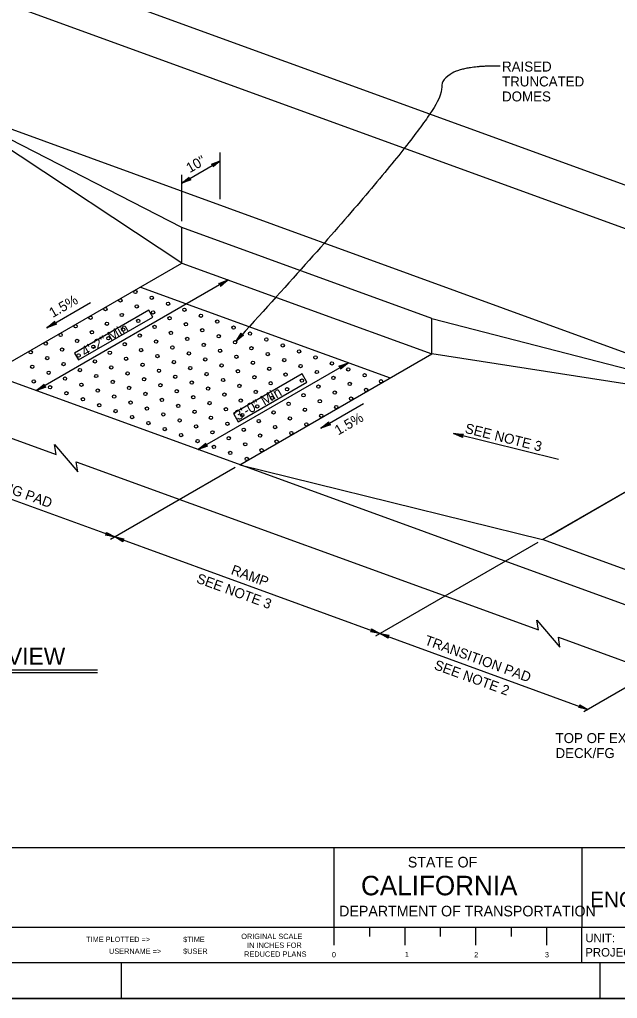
# Model space of a CAD drawing. Extents: x 0 to 2.83, y 0 to 1.83.
# Drawn here: x 1.068 to 1.771, y 0 to 1.15 of the extents above; entities that cross this region are included whole.
import ezdxf

# ---------------------------------------------------------------- set-up
doc = ezdxf.new("R2010")
doc.units = 0
for name, color, linetype in [('240 Concrete', 7, 'Continuous'), ('Default', 7, 'Continuous'), ('str_Border-Plot-Shape-A', 7, 'Continuous'), ('str_Border-Title-Block-A', 7, 'Continuous'), ('str_Dimensions-A', 7, 'Continuous'), ('str_Existing-Concrete-A', 7, 'Continuous'), ('str_Masking-Shape-A', 7, 'Continuous'), ('str_Non-Metallic-Components-A', 7, 'Continuous'), ('str_Text-A', 7, 'Continuous')]:
    doc.layers.add(name, color=color, linetype=linetype)

# ---------------------------------------------------------------- blocks, each defined once
blk = doc.blocks.new('TERMA')
at = {"layer": 'Default'}
for p, q in [((-0.0183, 0.0016), (-0.0193, 0.0032)), ((-0.0193, 0.0032), (0, 0)), ((0, 0), (-0.0193, -0.0032)), ((-0.0188, 0.0024), (0, 0)), ((0, 0), (-0.0188, -0.0024)), ((0, 0), (-0.0183, 0.0016)), ((-0.0183, 0.0016), (-0.0173, 0)), ((-0.0183, -0.0016), (0, 0)), ((-0.0173, 0), (-0.0183, -0.0016)), ((0, 0), (-0.0178, 0.0008)), ((-0.0178, -0.0008), (0, 0)), ((-0.0173, 0), (0, 0)), ((-0.0183, -0.0016), (-0.0193, -0.0032))]:
    blk.add_line(p, q, dxfattribs=at)

msp = doc.modelspace()

# ---------------------------------------------------------------- linework, layer by layer
at = {"layer": '240 Concrete'}
for p, q in [((2.2524, 0.7836), (0.7841, 1.318)), ((0.7299, 1.2868), (2.1982, 0.7524)), ((2.1982, 0.6065), (0.7299, 1.1409)), ((1.2588, 0.9059), (0.9746, 1.0518)), ((1.2588, 0.8643), (0.9746, 1.0518)), ((1.9276, 0.4086), (0.4593, 0.943)), ((1.5525, 0.799), (1.2588, 0.9059)), ((1.2588, 0.8643), (1.2588, 0.9059)), ((1.0333, 0.7341), (1.2588, 0.8643)), ((1.2588, 0.8643), (1.5525, 0.7574)), ((1.5525, 0.7574), (1.5525, 0.799)), ((1.5525, 0.799), (1.9535, 0.6956)), ((1.327, 0.6272), (1.5525, 0.7574)), ((1.9535, 0.6956), (1.5525, 0.7574)), ((1.6829, 0.5393), (1.9535, 0.6956)), ((1.692, 0.5446), (1.9535, 0.6956)), ((1.327, 0.6272), (1.6829, 0.5393)), ((1.9276, 0.4502), (1.6829, 0.5393))]:
    msp.add_line(p, q, dxfattribs=at)
at = {"layer": 'str_Border-Plot-Shape-A'}
msp.add_lwpolyline([(0, 0), (2.8333, 0), (2.8333, 1.8333), (0, 1.8333)], close=True, dxfattribs=at)
at = {"layer": 'str_Border-Title-Block-A'}
for p, q in [((2.7917, 0.1771), (0.0833, 0.1771)), ((1.4375, 0.1771), (1.4375, 0.0833)), ((1.7292, 0.1771), (1.7292, 0.0833)), ((2.7917, 0.0833), (0.0833, 0.0833)), ((1.4375, 0.0833), (1.4375, 0.0625)), ((1.4792, 0.0833), (1.4792, 0.0729)), ((1.5208, 0.0833), (1.5208, 0.0625)), ((1.5625, 0.0833), (1.5625, 0.0729)), ((1.6042, 0.0833), (1.6042, 0.0625)), ((1.6458, 0.0833), (1.6458, 0.0729)), ((1.6875, 0.0833), (1.6875, 0.0625)), ((1.7292, 0.0417), (1.7292, 0.0833)), ((2.7917, 0.0417), (0.0833, 0.0417)), ((1.1875, 0.0417), (1.1875, 0)), ((1.75, 0.0417), (1.75, 0)), ((2.8333, 0), (0, 0))]:
    msp.add_line(p, q, dxfattribs=at)
at = {"layer": 'str_Dimensions-A'}
for p, q in [((1.304, 0.9394), (1.304, 0.9942)), ((1.2588, 0.9582), (1.304, 0.9842)), ((1.2936, 0.9803), (1.304, 0.9842)), ((1.2945, 0.9798), (1.2936, 0.9803)), ((1.294, 0.9801), (1.304, 0.9842)), ((1.304, 0.9842), (1.2945, 0.9798)), ((1.2945, 0.9798), (1.2955, 0.9793)), ((1.304, 0.9842), (1.295, 0.9796)), ((1.304, 0.9842), (1.2954, 0.9772)), ((1.2954, 0.9782), (1.304, 0.9842)), ((1.2954, 0.9788), (1.304, 0.9842)), ((1.304, 0.9842), (1.2954, 0.9777)), ((1.2955, 0.9793), (1.2954, 0.9782)), ((1.2954, 0.9782), (1.2954, 0.9772)), ((1.2955, 0.9793), (1.304, 0.9842)), ((1.2588, 0.9133), (1.2588, 0.9681)), ((1.2588, 0.9582), (1.2674, 0.9652)), ((1.2588, 0.9582), (1.2674, 0.9647)), ((1.2674, 0.9642), (1.2588, 0.9582)), ((1.2674, 0.9636), (1.2588, 0.9582)), ((1.2673, 0.9631), (1.2588, 0.9582)), ((1.2588, 0.9582), (1.2678, 0.9628)), ((1.2588, 0.9582), (1.2683, 0.9626)), ((1.2688, 0.9623), (1.2588, 0.9582)), ((1.2692, 0.9621), (1.2588, 0.9582)), ((1.2673, 0.9631), (1.2674, 0.9642)), ((1.2683, 0.9626), (1.2673, 0.9631)), ((1.2674, 0.9642), (1.2674, 0.9652)), ((1.2683, 0.9626), (1.2692, 0.9621)), ((1.3134, 0.8445), (1.0879, 0.7143)), ((1.3022, 0.8404), (1.3134, 0.8445)), ((1.3033, 0.8398), (1.3022, 0.8404)), ((1.3027, 0.8401), (1.3134, 0.8445)), ((1.3134, 0.8445), (1.3033, 0.8398)), ((1.3033, 0.8398), (1.3043, 0.8392)), ((1.3134, 0.8445), (1.3038, 0.8395)), ((1.3043, 0.8392), (1.3134, 0.8445)), ((1.3134, 0.8445), (1.3043, 0.8368)), ((1.3043, 0.838), (1.3134, 0.8445)), ((1.3043, 0.8386), (1.3134, 0.8445)), ((1.3134, 0.8445), (1.3043, 0.8374)), ((1.3043, 0.8392), (1.3043, 0.838)), ((1.3043, 0.838), (1.3043, 0.8368)), ((1.4546, 0.7471), (1.2779, 0.6451)), ((1.4434, 0.743), (1.4546, 0.7471)), ((1.4444, 0.7424), (1.4434, 0.743)), ((1.4439, 0.7427), (1.4546, 0.7471)), ((1.4546, 0.7471), (1.4444, 0.7424)), ((1.4444, 0.7424), (1.4454, 0.7418)), ((1.4546, 0.7471), (1.4449, 0.7421)), ((1.4454, 0.7418), (1.4546, 0.7471)), ((1.4546, 0.7471), (1.4454, 0.7394)), ((1.4454, 0.7406), (1.4546, 0.7471)), ((1.4454, 0.7412), (1.4546, 0.7471)), ((1.4546, 0.7471), (1.4454, 0.74)), ((1.4454, 0.7418), (1.4454, 0.7406)), ((1.4454, 0.7406), (1.4454, 0.7394)), ((1.0879, 0.7143), (1.097, 0.7219)), ((1.0879, 0.7143), (1.097, 0.7213)), ((1.097, 0.7207), (1.0879, 0.7143)), ((1.097, 0.7201), (1.0879, 0.7143)), ((1.097, 0.7195), (1.0879, 0.7143)), ((1.0879, 0.7143), (1.0975, 0.7192)), ((1.0879, 0.7143), (1.098, 0.7189)), ((1.0985, 0.7186), (1.0879, 0.7143)), ((1.099, 0.7184), (1.0879, 0.7143)), ((1.097, 0.7207), (1.097, 0.7219)), ((1.097, 0.7195), (1.097, 0.7207)), ((1.098, 0.7189), (1.097, 0.7195)), ((1.098, 0.7189), (1.099, 0.7184)), ((0.8861, 0.6491), (1.1798, 0.5423)), ((1.2779, 0.6451), (1.287, 0.6527)), ((1.2779, 0.6451), (1.287, 0.6521)), ((1.287, 0.6515), (1.2779, 0.6451)), ((1.287, 0.6509), (1.2779, 0.6451)), ((1.287, 0.6504), (1.2779, 0.6451)), ((1.2779, 0.6451), (1.2875, 0.6501)), ((1.2779, 0.6451), (1.288, 0.6498)), ((1.2886, 0.6495), (1.2779, 0.6451)), ((1.2891, 0.6492), (1.2779, 0.6451)), ((1.287, 0.6515), (1.287, 0.6527)), ((1.287, 0.6504), (1.287, 0.6515)), ((1.288, 0.6498), (1.287, 0.6504)), ((1.288, 0.6498), (1.2891, 0.6492)), ((1.3213, 0.624), (1.1747, 0.5393)), ((1.1697, 0.545), (1.1688, 0.5443)), ((1.1798, 0.5423), (1.1688, 0.5443)), ((1.1798, 0.5423), (1.1693, 0.5446)), ((1.1705, 0.5456), (1.1697, 0.545)), ((1.1697, 0.545), (1.1798, 0.5423)), ((1.1703, 0.5467), (1.1701, 0.5477)), ((1.1701, 0.5477), (1.1798, 0.5423)), ((1.1701, 0.5453), (1.1798, 0.5423)), ((1.1702, 0.5472), (1.1798, 0.5423)), ((1.1798, 0.5423), (1.1703, 0.5467)), ((1.1703, 0.5467), (1.1705, 0.5456)), ((1.1798, 0.5423), (1.1704, 0.5462)), ((1.1705, 0.5456), (1.1798, 0.5423)), ((1.1798, 0.5423), (1.4915, 0.4288)), ((1.1891, 0.5389), (1.1798, 0.5423)), ((1.1895, 0.5368), (1.1798, 0.5423)), ((1.1798, 0.5423), (1.1908, 0.5402)), ((1.1899, 0.5396), (1.1798, 0.5423)), ((1.1798, 0.5423), (1.1893, 0.5378)), ((1.1894, 0.5373), (1.1798, 0.5423)), ((1.1798, 0.5423), (1.1892, 0.5384)), ((1.1895, 0.5392), (1.1798, 0.5423)), ((1.1798, 0.5423), (1.1903, 0.5399)), ((1.1891, 0.5389), (1.1899, 0.5396)), ((1.1893, 0.5378), (1.1891, 0.5389)), ((1.1893, 0.5378), (1.1895, 0.5368)), ((1.1899, 0.5396), (1.1908, 0.5402)), ((1.6772, 0.536), (1.4864, 0.4259)), ((1.9219, 0.447), (1.7312, 0.3368)), ((1.4814, 0.4315), (1.4806, 0.4308)), ((1.4915, 0.4288), (1.4806, 0.4308)), ((1.4915, 0.4288), (1.481, 0.4312)), ((1.4822, 0.4322), (1.4814, 0.4315)), ((1.4814, 0.4315), (1.4915, 0.4288)), ((1.482, 0.4332), (1.4818, 0.4343)), ((1.4818, 0.4343), (1.4915, 0.4288)), ((1.4818, 0.4319), (1.4915, 0.4288)), ((1.4819, 0.4338), (1.4915, 0.4288)), ((1.4915, 0.4288), (1.482, 0.4332)), ((1.482, 0.4332), (1.4822, 0.4322)), ((1.4915, 0.4288), (1.4821, 0.4327)), ((1.4822, 0.4322), (1.4915, 0.4288)), ((1.4915, 0.4288), (1.7362, 0.3397)), ((1.5008, 0.4254), (1.4915, 0.4288)), ((1.5012, 0.4233), (1.4915, 0.4288)), ((1.4915, 0.4288), (1.5025, 0.4268)), ((1.5016, 0.4261), (1.4915, 0.4288)), ((1.4915, 0.4288), (1.501, 0.4244)), ((1.5011, 0.4239), (1.4915, 0.4288)), ((1.4915, 0.4288), (1.5009, 0.4249)), ((1.5012, 0.4258), (1.4915, 0.4288)), ((1.4915, 0.4288), (1.502, 0.4264)), ((1.5008, 0.4254), (1.5016, 0.4261)), ((1.5016, 0.4261), (1.5025, 0.4268)), ((1.501, 0.4244), (1.5008, 0.4254)), ((1.501, 0.4244), (1.5012, 0.4233)), ((1.7267, 0.3442), (1.7265, 0.3452)), ((1.7265, 0.3452), (1.7362, 0.3397)), ((1.7261, 0.3424), (1.7253, 0.3418)), ((1.7362, 0.3397), (1.7253, 0.3418)), ((1.7362, 0.3397), (1.7257, 0.3421)), ((1.727, 0.3431), (1.7261, 0.3424)), ((1.7261, 0.3424), (1.7362, 0.3397)), ((1.7265, 0.3428), (1.7362, 0.3397)), ((1.7266, 0.3447), (1.7362, 0.3397)), ((1.7362, 0.3397), (1.7267, 0.3442)), ((1.7267, 0.3442), (1.727, 0.3431)), ((1.7362, 0.3397), (1.7268, 0.3436)), ((1.727, 0.3431), (1.7362, 0.3397))]:
    msp.add_line(p, q, dxfattribs=at)
at = {"layer": 'str_Existing-Concrete-A'}
msp.add_lwpolyline([(0.2565, 0.9503), (0.5441, 0.8457), (0.5423, 0.8574), (0.5694, 0.8254), (0.5676, 0.8371), (1.111, 0.6393), (1.1092, 0.6511), (1.1364, 0.619), (1.1345, 0.6308), (1.678, 0.433), (1.6761, 0.4447), (1.7033, 0.4127), (1.7015, 0.4244), (1.9891, 0.3197)], dxfattribs=at)
at = {"layer": 'str_Masking-Shape-A'}
for points in [[(1.1373, 0.7505), (1.2245, 0.8008), (1.2199, 0.8088), (1.1327, 0.7584)], [(1.3251, 0.6777), (1.4058, 0.7244), (1.4002, 0.734), (1.3195, 0.6874)]]:
    msp.add_lwpolyline(points, close=True, dxfattribs=at)
at = {"layer": 'str_Non-Metallic-Components-A'}
msp.add_line((1.21, 0.8361), (1.5036, 0.7292), dxfattribs=at)
for centre in [(1.2041, 0.8304), (1.1865, 0.8203), (1.2233, 0.8234), (1.2426, 0.8164), (1.169, 0.8102), (1.2058, 0.8133), (1.225, 0.8063), (1.2618, 0.8094), (1.1514, 0.8), (1.1707, 0.793), (1.1882, 0.8032), (1.2075, 0.7962), (1.2443, 0.7993), (1.2635, 0.7923), (1.2811, 0.8024), (1.3004, 0.7954), (1.1339, 0.7899), (1.1531, 0.7829), (1.1899, 0.786), (1.2267, 0.7892), (1.246, 0.7821), (1.2828, 0.7853), (1.3196, 0.7884), (1.3389, 0.7814), (1.0988, 0.7696), (1.1163, 0.7798), (1.1356, 0.7728), (1.1724, 0.7759), (1.1916, 0.7689), (1.2092, 0.779), (1.2284, 0.772), (1.2652, 0.7751), (1.3021, 0.7783), (1.3213, 0.7712), (1.3581, 0.7744), (1.0812, 0.7595), (1.118, 0.7626), (1.1548, 0.7658), (1.1741, 0.7588), (1.2109, 0.7619), (1.2477, 0.765), (1.267, 0.758), (1.2845, 0.7681), (1.3038, 0.7611), (1.3406, 0.7642), (1.3774, 0.7674), (1.3966, 0.7604), (1.1005, 0.7525), (1.1373, 0.7556), (1.1565, 0.7486), (1.1933, 0.7517), (1.2301, 0.7549), (1.2494, 0.7479), (1.2862, 0.751), (1.323, 0.7541), (1.3423, 0.7471), (1.3598, 0.7572), (1.3791, 0.7502), (1.4159, 0.7533), (1.4352, 0.7463), (1.0829, 0.7424), (1.1022, 0.7354), (1.1197, 0.7455), (1.139, 0.7385), (1.1758, 0.7416), (1.195, 0.7346), (1.2126, 0.7447), (1.2319, 0.7377), (1.2687, 0.7408), (1.3055, 0.744), (1.3247, 0.737), (1.3615, 0.7401), (1.3983, 0.7432), (1.4176, 0.7362), (1.4544, 0.7393), (1.0846, 0.7252), (1.1214, 0.7284), (1.1582, 0.7315), (1.1775, 0.7245), (1.2143, 0.7276), (1.2511, 0.7307), (1.2704, 0.7237), (1.2879, 0.7338), (1.3072, 0.7268), (1.344, 0.73), (1.3632, 0.7229), (1.3808, 0.7331), (1.4, 0.7261), (1.4369, 0.7292), (1.4737, 0.7323), (1.4929, 0.7253), (1.1039, 0.7182), (1.1407, 0.7213), (1.1599, 0.7143), (1.1967, 0.7175), (1.2336, 0.7206), (1.2528, 0.7136), (1.2896, 0.7167), (1.3264, 0.7198), (1.3457, 0.7128), (1.3825, 0.7159), (1.4193, 0.7191), (1.4386, 0.712), (1.4561, 0.7222), (1.4754, 0.7152), (1.1231, 0.7112), (1.1424, 0.7042), (1.1792, 0.7073), (1.1985, 0.7003), (1.216, 0.7104), (1.2353, 0.7034), (1.2721, 0.7066), (1.3089, 0.7097), (1.3281, 0.7027), (1.3649, 0.7058), (1.4018, 0.7089), (1.421, 0.7019), (1.4578, 0.705), (1.1616, 0.6972), (1.1809, 0.6902), (1.2177, 0.6933), (1.2545, 0.6964), (1.2738, 0.6894), (1.2913, 0.6996), (1.3106, 0.6925), (1.3474, 0.6957), (1.3667, 0.6887), (1.3842, 0.6988), (1.4035, 0.6918), (1.4403, 0.6949), (1.2002, 0.6832), (1.237, 0.6863), (1.2562, 0.6793), (1.293, 0.6824), (1.3298, 0.6855), (1.3491, 0.6785), (1.3859, 0.6816), (1.4227, 0.6848), (1.2194, 0.6762), (1.2387, 0.6692), (1.2755, 0.6723), (1.3123, 0.6754), (1.3315, 0.6684), (1.3684, 0.6715), (1.4052, 0.6746), (1.2579, 0.6621), (1.2772, 0.6551), (1.2947, 0.6653), (1.314, 0.6583), (1.3508, 0.6614), (1.3701, 0.6544), (1.3876, 0.6645), (1.2964, 0.6481), (1.3333, 0.6512), (1.3525, 0.6442), (1.3157, 0.6411), (1.335, 0.6341)]:
    msp.add_circle(centre, 0.00195, dxfattribs=at)
at = {"layer": 'str_Text-A'}
for p, q in [((1.1002, 0.7883), (1.1515, 0.8179)), ((1.3227, 0.7726), (1.3287, 0.7819)), ((1.3227, 0.7726), (1.3289, 0.7814)), ((1.329, 0.7809), (1.3227, 0.7726)), ((1.3292, 0.7804), (1.3227, 0.7726)), ((1.3293, 0.7799), (1.3227, 0.7726)), ((1.3227, 0.7726), (1.3298, 0.7798)), ((1.3227, 0.7726), (1.3304, 0.7797)), ((1.3309, 0.7796), (1.3227, 0.7726)), ((1.3314, 0.7795), (1.3227, 0.7726)), ((1.329, 0.7809), (1.3287, 0.7819)), ((1.3293, 0.7799), (1.329, 0.7809)), ((1.3304, 0.7797), (1.3293, 0.7799)), ((1.3304, 0.7797), (1.3314, 0.7795)), ((1.4221, 0.67), (1.4725, 0.6991)), ((1.7015, 0.6335), (1.578, 0.6641)), ((0.8998, 0.3862), (1.1597, 0.3862)), ((0.8998, 0.3832), (1.1597, 0.3832))]:
    msp.add_line(p, q, dxfattribs=at)
msp.add_open_spline([(1.6331, 1.0957), (1.5624, 1.0969), (1.5655, 1.0384), (1.3227, 0.7726)], degree=2, dxfattribs=at)

# ---------------------------------------------------------------- block references
for p, xscale, yscale, rotation in [((1.1002, 0.7883), 0.6074149619053333, 0.6365636788216276, -150.0000000000729), ((1.4223, 0.6701), 0.6074149619053333, 0.6365636788216276, -150.0000000000729), ((1.578, 0.6641), 0.6074149619053334, 0.6365636788216272, 166.12129226148122)]:
    msp.add_blockref('TERMA', p, dxfattribs=dict(at, xscale=xscale, yscale=yscale, rotation=rotation))

# ---------------------------------------------------------------- texts
at = {"layer": 'str_Border-Title-Block-A'}
for s, height, p in [('STATE OF', 0.0125, (1.5244, 0.1539)), ('CALIFORNIA', 0.02292, (1.4694, 0.1212)), ('ENGINEERING SERVICES', 0.018228, (1.7388, 0.1072)), ('DEPARTMENT OF TRANSPORTATION', 0.012498, (1.4437, 0.0964)), ('TIME PLOTTED =>', 0.006249, (1.1462, 0.0663)), ('$TIME', 0.00625, (1.2603, 0.0663)), ('ORIGINAL SCALE', 0.006249, (1.3286, 0.0698)), ('UNIT:', 0.01, (1.7331, 0.0661)), ('USERNAME =>', 0.006249, (1.1731, 0.0524)), ('$USER', 0.00625, (1.2603, 0.0524)), ('IN INCHES FOR', 0.006249, (1.3355, 0.0594)), ('PROJECT NUMBER & PHASE:', 0.01, (1.7331, 0.0492)), ('REDUCED PLANS', 0.006249, (1.332, 0.049)), ('0', 0.00625, (1.4352, 0.0483)), ('1', 0.00625, (1.5209, 0.0485)), ('2', 0.00625, (1.6024, 0.0483)), ('3', 0.00625, (1.6856, 0.0483))]:
    msp.add_text(s, height=height, dxfattribs=at).set_placement(p)
at = {"layer": 'str_Dimensions-A'}
for s, height, rotation, p in [('10"', 0.01172, 30, (1.2681, 0.9698)), ('4\'-2" Min', 0.01172, 30, (1.1448, 0.7539)), ('3\'-0" Min', 0.01172, 30, (1.3248, 0.6789)), ('BOTTOM LANDING PAD', 0.0117, 340, (0.9371, 0.6368)), ('RAMP', 0.0117, 340, (1.3157, 0.499)), ('SEE NOTE 3', 0.0117, 340, (1.275, 0.4889)), ('TRANSITION PAD', 0.0117, 340, (1.5433, 0.4162)), ('SEE NOTE 2', 0.0117, 340, (1.5545, 0.3872))]:
    msp.add_text(s, height=height, rotation=rotation, dxfattribs=at).set_placement(p)
at = {"layer": 'str_Text-A'}
for s, height, p in [('RAISED', 0.01172, (1.6352, 1.0893)), ('TRUNCATED', 0.01172, (1.6352, 1.0718)), ('DOMES', 0.01172, (1.6352, 1.0542)), ('ISOMETRIC VIEW', 0.02, (0.8973, 0.3922)), ('TOP OF EXISTING', 0.011719, (1.6981, 0.3001)), ('DECK/FG', 0.01172, (1.6981, 0.2825))]:
    msp.add_text(s, height=height, dxfattribs=at).set_placement(p)
for s, rotation, p in [('1.5%', 30, (1.1069, 0.7996)), ('1.5%', 30, (1.4426, 0.6615)), ('SEE NOTE 3', 346.1213, (1.5908, 0.6648))]:
    msp.add_text(s, height=0.01172, rotation=rotation, dxfattribs=at).set_placement(p)

doc.saveas('drawing.dxf')
